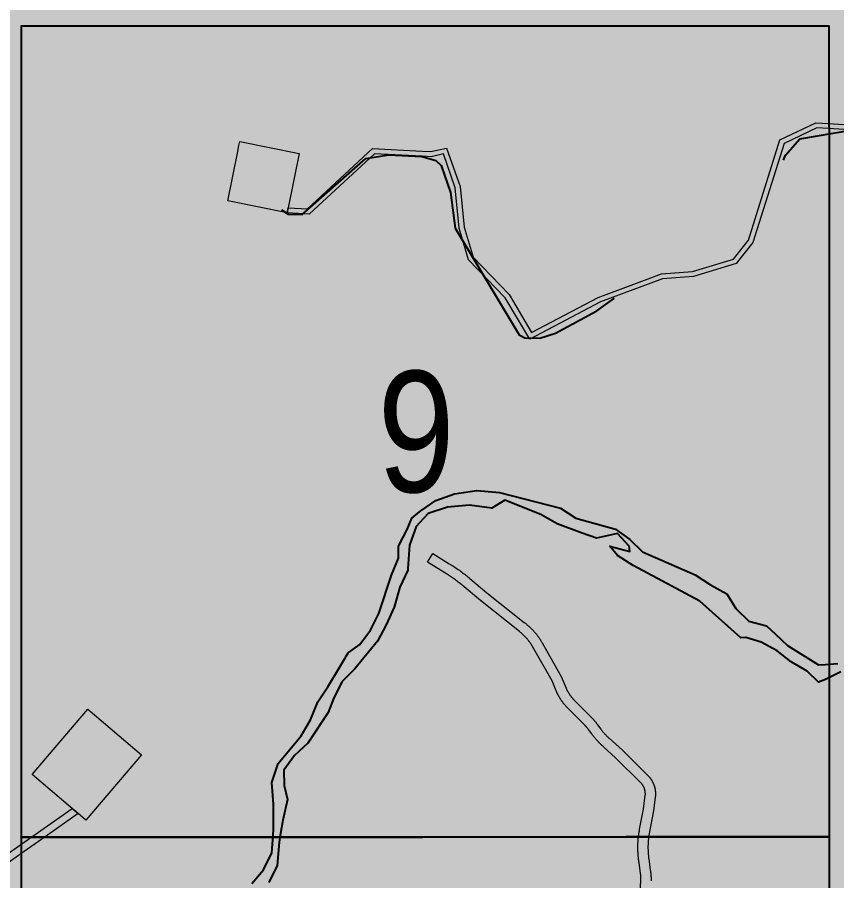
# Model space of a CAD drawing. Extents: x 351064 to 358960, y 6048061 to 6054858.
# Drawn here: x 352869.9 to 352924, y 6050484 to 6050541 of the extents above; entities that cross this region are included whole.
import ezdxf
from ezdxf.enums import TextEntityAlignment as Align

# ---------------------------------------------------------------- set-up
doc = ezdxf.new("R2010")
doc.units = 0
doc.header["$LTSCALE"] = 5
doc.linetypes.add('DASHED2', pattern=[9.525, 6.35, -3.175])
doc.layers.add('AS-ROUTEMAP', color=35, linetype='Continuous', lineweight=0)
doc.layers.add('RoadSeg', color=57, linetype='DASHED2')
doc.layers.add('T-WATER', color=160, linetype='Continuous')
doc.layers.add('ROUTE-MAP-BACKGROUND-H', color=7, linetype='Continuous', true_color=0xf0ebff)
doc.layers.add('Sections', color=7, linetype='Continuous', true_color=0xa75418)
doc.styles.add('120', font='ARIALN.TTF', dxfattribs={"height": 13})

msp = doc.modelspace()

# ---------------------------------------------------------------- hatches: boundary and pattern name
at = {"layer": 'ROUTE-MAP-BACKGROUND-H'}
h = msp.add_hatch(color=256, dxfattribs=at)
h.dxf.hatch_style = 1
h.paths.add_polyline_path([(352109.337, 6051083.716), (353736.796, 6051083.637), (353740.383, 6050432.833), (352105.91, 6050432.833)])

# ---------------------------------------------------------------- linework, layer by layer
at = {"layer": 'AS-ROUTEMAP', "flags": 128}
for points in [[(352924.468, 6050533.616), (352923.462, 6050533.677), (352922.688, 6050533.725), (352920.525, 6050532.704), (352918.471, 6050526.15), (352917.374, 6050524.759), (352914.535, 6050523.894), (352912.49, 6050523.757), (352908.39, 6050522.217), (352903.724, 6050519.765), (352902.094, 6050522.502), (352899.687, 6050525.01), (352899.052, 6050527.104), (352898.801, 6050529.769), (352898.017, 6050532.003), (352897.207, 6050531.82), (352896.62, 6050531.851), (352893.457, 6050532.018), (352889.154, 6050528.024), (352887.69, 6050528.107), (352887.757, 6050528.436), (352889.031, 6050528.365), (352893.333, 6050532.358), (352896.62, 6050532.185), (352897.179, 6050532.155), (352898.233, 6050532.394), (352899.129, 6050529.84), (352899.381, 6050527.169), (352899.983, 6050525.184), (352902.361, 6050522.705), (352903.849, 6050520.207), (352908.254, 6050522.522), (352912.42, 6050524.086), (352914.474, 6050524.224), (352917.177, 6050525.047), (352918.17, 6050526.308), (352920.25, 6050532.943), (352922.624, 6050534.063), (352923.462, 6050534.012), (352924.468, 6050533.95)], [(352911.024, 6050483.005), (352911.07, 6050484.028), (352911.07, 6050484.052), (352911.07, 6050484.077), (352911.07, 6050484.101), (352911.07, 6050484.125), (352911.069, 6050484.149), (352911.068, 6050484.173), (352911.067, 6050484.198), (352911.066, 6050484.222), (352911.065, 6050484.246), (352911.063, 6050484.27), (352911.062, 6050484.294), (352911.06, 6050484.319), (352911.058, 6050484.343), (352911.055, 6050484.367), (352911.053, 6050484.391), (352911.05, 6050484.415), (352911.047, 6050484.439), (352911.044, 6050484.463), (352910.952, 6050485.148), (352910.943, 6050485.2), (352910.935, 6050485.252), (352910.928, 6050485.305), (352910.92, 6050485.357), (352910.914, 6050485.41), (352910.908, 6050485.462), (352910.902, 6050485.515), (352910.896, 6050485.568), (352910.892, 6050485.62), (352910.887, 6050485.673), (352910.883, 6050485.726), (352910.88, 6050485.779), (352910.877, 6050485.831), (352910.874, 6050485.884), (352910.872, 6050485.937), (352910.87, 6050485.99), (352910.869, 6050486.043), (352910.868, 6050486.096), (352910.868, 6050486.149), (352910.868, 6050486.202), (352910.869, 6050486.255), (352910.87, 6050486.308), (352910.871, 6050486.361), (352910.873, 6050486.414), (352910.875, 6050486.466), (352910.878, 6050486.519), (352910.882, 6050486.572), (352910.885, 6050486.625), (352910.89, 6050486.678), (352910.894, 6050486.73), (352910.899, 6050486.783), (352910.905, 6050486.836), (352910.91, 6050486.883), (352910.918, 6050486.941), (352910.924, 6050486.993), (352910.932, 6050487.046), (352910.94, 6050487.098), (352910.948, 6050487.15), (352910.957, 6050487.203), (352910.966, 6050487.255), (352910.976, 6050487.307), (352910.986, 6050487.359), (352911.249, 6050488.686), (352911.36, 6050489.613), (352911.361, 6050489.636), (352911.362, 6050489.659), (352911.363, 6050489.682), (352911.363, 6050489.705), (352911.363, 6050489.737), (352911.361, 6050489.774), (352911.357, 6050489.81), (352911.353, 6050489.847), (352911.349, 6050489.874), (352911.346, 6050489.892), (352911.342, 6050489.91), (352911.338, 6050489.928), (352911.334, 6050489.946), (352911.33, 6050489.964), (352911.325, 6050489.982), (352911.32, 6050489.999), (352911.315, 6050490.017), (352911.309, 6050490.034), (352911.303, 6050490.052), (352911.297, 6050490.069), (352911.29, 6050490.086), (352911.284, 6050490.103), (352911.276, 6050490.12), (352911.269, 6050490.137), (352911.261, 6050490.154), (352911.253, 6050490.17), (352911.245, 6050490.187), (352911.236, 6050490.203), (352911.228, 6050490.219), (352911.219, 6050490.235), (352911.209, 6050490.251), (352911.199, 6050490.267), (352911.189, 6050490.282), (352911.179, 6050490.297), (352911.169, 6050490.312), (352911.158, 6050490.327), (352911.147, 6050490.342), (352911.136, 6050490.357), (352911.124, 6050490.371), (352911.113, 6050490.385), (352911.101, 6050490.399), (352911.088, 6050490.413), (352911.076, 6050490.426), (352911.063, 6050490.44), (352911.05, 6050490.453), (352909.384, 6050492.095), (352908.622, 6050492.794), (352908.589, 6050492.823), (352908.556, 6050492.852), (352908.523, 6050492.881), (352908.491, 6050492.911), (352908.459, 6050492.941), (352908.427, 6050492.971), (352908.395, 6050493.001), (352908.364, 6050493.032), (352908.333, 6050493.063), (352908.302, 6050493.094), (352908.272, 6050493.126), (352908.242, 6050493.157), (352908.212, 6050493.189), (352908.182, 6050493.222), (352908.153, 6050493.254), (352908.123, 6050493.287), (352908.095, 6050493.32), (352908.066, 6050493.353), (352908.038, 6050493.386), (352908.01, 6050493.42), (352907.982, 6050493.454), (352907.955, 6050493.488), (352907.927, 6050493.523), (352907.901, 6050493.557), (352907.874, 6050493.592), (352907.848, 6050493.627), (352907.822, 6050493.662), (352907.796, 6050493.698), (352907.618, 6050493.944), (352907.604, 6050493.964), (352907.588, 6050493.983), (352907.573, 6050494.002), (352907.558, 6050494.021), (352907.542, 6050494.04), (352907.526, 6050494.059), (352907.51, 6050494.078), (352907.494, 6050494.096), (352907.478, 6050494.115), (352907.461, 6050494.133), (352907.445, 6050494.151), (352907.428, 6050494.169), (352907.411, 6050494.187), (352907.394, 6050494.205), (352907.377, 6050494.222), (352906.287, 6050495.325), (352906.265, 6050495.346), (352906.244, 6050495.367), (352906.222, 6050495.388), (352906.201, 6050495.41), (352906.18, 6050495.431), (352906.159, 6050495.453), (352906.139, 6050495.475), (352906.118, 6050495.498), (352906.098, 6050495.52), (352906.078, 6050495.543), (352906.058, 6050495.566), (352906.038, 6050495.588), (352906.019, 6050495.612), (352905.999, 6050495.635), (352905.98, 6050495.658), (352905.961, 6050495.682), (352905.943, 6050495.706), (352905.924, 6050495.73), (352905.906, 6050495.754), (352905.888, 6050495.778), (352905.87, 6050495.802), (352905.852, 6050495.827), (352905.835, 6050495.852), (352905.818, 6050495.877), (352905.801, 6050495.902), (352905.784, 6050495.927), (352905.767, 6050495.952), (352905.751, 6050495.978), (352905.735, 6050496.003), (352905.719, 6050496.029), (352905.703, 6050496.055), (352905.688, 6050496.081), (352905.673, 6050496.107), (352905.658, 6050496.133), (352905.643, 6050496.16), (352905.628, 6050496.186), (352905.614, 6050496.213), (352905.6, 6050496.24), (352905.586, 6050496.266), (352905.573, 6050496.293), (352905.559, 6050496.321), (352905.546, 6050496.348), (352905.533, 6050496.375), (352905.521, 6050496.403), (352905.508, 6050496.43), (352905.496, 6050496.458), (352905.484, 6050496.486), (352905.472, 6050496.514), (352905.201, 6050497.168), (352903.906, 6050499.453), (352903.889, 6050499.48), (352903.872, 6050499.507), (352903.855, 6050499.534), (352903.838, 6050499.561), (352903.821, 6050499.587), (352903.803, 6050499.614), (352903.785, 6050499.64), (352903.767, 6050499.666), (352903.748, 6050499.692), (352903.73, 6050499.718), (352903.711, 6050499.743), (352903.692, 6050499.769), (352903.672, 6050499.794), (352903.653, 6050499.819), (352903.633, 6050499.844), (352903.613, 6050499.869), (352903.593, 6050499.894), (352903.573, 6050499.918), (352903.552, 6050499.942), (352903.531, 6050499.966), (352903.51, 6050499.99), (352903.489, 6050500.014), (352903.467, 6050500.037), (352903.446, 6050500.061), (352903.424, 6050500.084), (352903.402, 6050500.107), (352903.38, 6050500.129), (352903.357, 6050500.152), (352903.335, 6050500.174), (352903.312, 6050500.196), (352903.289, 6050500.218), (352903.266, 6050500.24), (352903.242, 6050500.262), (352903.219, 6050500.283), (352903.195, 6050500.304), (352903.171, 6050500.325), (352903.147, 6050500.346), (352903.123, 6050500.366), (352903.098, 6050500.387), (352903.073, 6050500.407), (352903.049, 6050500.427), (352900.466, 6050502.474), (352899.126, 6050503.603), (352899.065, 6050503.652), (352899.003, 6050503.7), (352898.94, 6050503.748), (352898.877, 6050503.795), (352898.814, 6050503.842), (352898.75, 6050503.888), (352898.686, 6050503.934), (352898.622, 6050503.98), (352898.557, 6050504.024), (352898.492, 6050504.068), (352898.427, 6050504.112), (352898.361, 6050504.155), (352898.295, 6050504.198), (352898.228, 6050504.24), (352896.971, 6050505.028), (352897.326, 6050505.594), (352898.333, 6050504.959), (352898.409, 6050504.914), (352898.484, 6050504.868), (352898.559, 6050504.822), (352898.634, 6050504.775), (352898.708, 6050504.727), (352898.782, 6050504.679), (352898.855, 6050504.63), (352898.928, 6050504.58), (352899.001, 6050504.53), (352899.073, 6050504.48), (352899.145, 6050504.428), (352899.216, 6050504.376), (352899.287, 6050504.324), (352899.357, 6050504.271), (352899.427, 6050504.217), (352899.497, 6050504.163), (352899.566, 6050504.108), (352899.634, 6050504.052), (352899.702, 6050503.996), (352899.77, 6050503.939), (352900.89, 6050502.991), (352903.366, 6050501.026), (352903.396, 6050501.003), (352903.426, 6050500.98), (352903.455, 6050500.957), (352903.484, 6050500.934), (352903.513, 6050500.911), (352903.542, 6050500.887), (352903.571, 6050500.863), (352903.599, 6050500.839), (352903.627, 6050500.815), (352903.655, 6050500.79), (352903.683, 6050500.765), (352903.71, 6050500.74), (352903.737, 6050500.714), (352903.764, 6050500.689), (352903.791, 6050500.663), (352903.818, 6050500.637), (352903.844, 6050500.611), (352903.87, 6050500.584), (352903.896, 6050500.557), (352903.922, 6050500.53), (352903.948, 6050500.503), (352903.973, 6050500.476), (352903.998, 6050500.448), (352904.022, 6050500.42), (352904.047, 6050500.392), (352904.071, 6050500.364), (352904.095, 6050500.335), (352904.119, 6050500.307), (352904.143, 6050500.278), (352904.166, 6050500.249), (352904.189, 6050500.219), (352904.212, 6050500.19), (352904.234, 6050500.16), (352904.256, 6050500.13), (352904.278, 6050500.1), (352904.3, 6050500.07), (352904.322, 6050500.039), (352904.343, 6050500.009), (352904.364, 6050499.978), (352904.384, 6050499.947), (352904.405, 6050499.916), (352904.425, 6050499.884), (352904.445, 6050499.853), (352904.464, 6050499.821), (352904.484, 6050499.789), (352904.503, 6050499.757), (352904.522, 6050499.725), (352904.54, 6050499.693), (352905.803, 6050497.461), (352906.122, 6050496.696), (352906.132, 6050496.674), (352906.142, 6050496.652), (352906.152, 6050496.63), (352906.163, 6050496.609), (352906.173, 6050496.587), (352906.184, 6050496.565), (352906.195, 6050496.544), (352906.207, 6050496.523), (352906.218, 6050496.501), (352906.23, 6050496.48), (352906.241, 6050496.459), (352906.253, 6050496.438), (352906.266, 6050496.417), (352906.278, 6050496.397), (352906.29, 6050496.376), (352906.303, 6050496.356), (352906.316, 6050496.335), (352906.329, 6050496.315), (352906.342, 6050496.295), (352906.356, 6050496.275), (352906.369, 6050496.255), (352906.383, 6050496.235), (352906.397, 6050496.215), (352906.411, 6050496.196), (352906.425, 6050496.176), (352906.44, 6050496.157), (352906.454, 6050496.137), (352906.469, 6050496.118), (352906.484, 6050496.099), (352906.499, 6050496.081), (352906.514, 6050496.062), (352906.529, 6050496.043), (352906.545, 6050496.025), (352906.561, 6050496.006), (352906.576, 6050495.988), (352906.592, 6050495.97), (352906.608, 6050495.952), (352906.625, 6050495.934), (352906.641, 6050495.917), (352906.658, 6050495.899), (352906.675, 6050495.882), (352906.692, 6050495.865), (352907.781, 6050494.762), (352907.802, 6050494.742), (352907.824, 6050494.721), (352907.845, 6050494.7), (352907.866, 6050494.679), (352907.886, 6050494.657), (352907.907, 6050494.636), (352907.927, 6050494.614), (352907.948, 6050494.592), (352907.968, 6050494.57), (352907.987, 6050494.548), (352908.007, 6050494.526), (352908.026, 6050494.503), (352908.046, 6050494.48), (352908.065, 6050494.457), (352908.084, 6050494.434), (352908.102, 6050494.411), (352908.121, 6050494.388), (352908.139, 6050494.364), (352908.157, 6050494.341), (352908.175, 6050494.317), (352908.192, 6050494.293), (352908.21, 6050494.269), (352908.416, 6050493.984), (352908.439, 6050493.954), (352908.463, 6050493.923), (352908.487, 6050493.893), (352908.511, 6050493.863), (352908.536, 6050493.833), (352908.561, 6050493.803), (352908.586, 6050493.774), (352908.611, 6050493.745), (352908.637, 6050493.716), (352908.663, 6050493.687), (352908.689, 6050493.658), (352908.715, 6050493.63), (352908.742, 6050493.602), (352908.768, 6050493.574), (352908.795, 6050493.546), (352908.823, 6050493.519), (352908.85, 6050493.492), (352908.878, 6050493.465), (352908.906, 6050493.438), (352908.934, 6050493.412), (352908.963, 6050493.385), (352909.845, 6050492.581), (352911.481, 6050490.966), (352911.492, 6050490.956), (352911.503, 6050490.945), (352911.514, 6050490.935), (352911.524, 6050490.924), (352911.535, 6050490.914), (352911.545, 6050490.903), (352911.556, 6050490.892), (352911.566, 6050490.881), (352911.576, 6050490.87), (352911.587, 6050490.859), (352911.597, 6050490.847), (352911.607, 6050490.836), (352911.616, 6050490.825), (352911.626, 6050490.813), (352911.636, 6050490.802), (352911.645, 6050490.79), (352911.655, 6050490.778), (352911.664, 6050490.767), (352911.673, 6050490.755), (352911.682, 6050490.743), (352911.691, 6050490.731), (352911.7, 6050490.718), (352911.709, 6050490.706), (352911.718, 6050490.694), (352911.727, 6050490.682), (352911.735, 6050490.669), (352911.743, 6050490.657), (352911.752, 6050490.644), (352911.76, 6050490.631), (352911.772, 6050490.612), (352911.787, 6050490.587), (352911.803, 6050490.561), (352911.817, 6050490.534), (352911.832, 6050490.508), (352911.846, 6050490.481), (352911.859, 6050490.454), (352911.872, 6050490.427), (352911.884, 6050490.399), (352911.896, 6050490.372), (352911.908, 6050490.344), (352911.919, 6050490.316), (352911.929, 6050490.288), (352911.939, 6050490.259), (352911.948, 6050490.231), (352911.958, 6050490.202), (352911.966, 6050490.173), (352911.974, 6050490.144), (352911.981, 6050490.115), (352911.988, 6050490.085), (352911.995, 6050490.056), (352912.001, 6050490.026), (352912.005, 6050490.004), (352912.009, 6050489.982), (352912.013, 6050489.952), (352912.018, 6050489.922), (352912.021, 6050489.892), (352912.024, 6050489.862), (352912.027, 6050489.832), (352912.028, 6050489.81), (352912.03, 6050489.787), (352912.031, 6050489.757), (352912.032, 6050489.727), (352912.032, 6050489.697), (352912.032, 6050489.667), (352912.031, 6050489.637), (352912.029, 6050489.607), (352912.027, 6050489.577), (352912.025, 6050489.547), (352912.022, 6050489.517), (352912.02, 6050489.494), (352911.91, 6050488.581), (352911.613, 6050487.075), (352911.606, 6050487.028), (352911.598, 6050486.981), (352911.591, 6050486.934), (352911.584, 6050486.877), (352911.579, 6050486.839), (352911.573, 6050486.792), (352911.568, 6050486.744), (352911.563, 6050486.697), (352911.558, 6050486.649), (352911.554, 6050486.602), (352911.551, 6050486.554), (352911.547, 6050486.507), (352911.545, 6050486.459), (352911.542, 6050486.412), (352911.54, 6050486.364), (352911.539, 6050486.316), (352911.537, 6050486.268), (352911.537, 6050486.221), (352911.536, 6050486.173), (352911.537, 6050486.125), (352911.537, 6050486.078), (352911.538, 6050486.03), (352911.539, 6050485.982), (352911.541, 6050485.935), (352911.543, 6050485.887), (352911.546, 6050485.839), (352911.549, 6050485.792), (352911.552, 6050485.744), (352911.556, 6050485.697), (352911.56, 6050485.649), (352911.565, 6050485.602), (352911.57, 6050485.554), (352911.576, 6050485.507), (352911.581, 6050485.459), (352911.588, 6050485.412), (352911.691, 6050484.653), (352911.696, 6050484.623), (352911.7, 6050484.594), (352911.704, 6050484.565), (352911.708, 6050484.536), (352911.712, 6050484.506), (352911.716, 6050484.477), (352911.719, 6050484.448), (352911.722, 6050484.418), (352911.725, 6050484.389), (352911.727, 6050484.36), (352911.729, 6050484.33), (352911.732, 6050484.301), (352911.733, 6050484.271), (352911.735, 6050484.242), (352911.736, 6050484.212), (352911.737, 6050484.183), (352911.738, 6050484.153), (352911.738, 6050484.124), (352911.739, 6050484.094), (352911.739, 6050484.065), (352911.738, 6050484.035), (352911.738, 6050484.006), (352911.737, 6050483.976), (352911.736, 6050483.947)], [(352869.097, 6050485.653), (352870.103, 6050486.357), (352870.834, 6050486.869), (352873.497, 6050488.732), (352873.889, 6050488.397), (352871.706, 6050486.869), (352870.103, 6050485.747), (352869.097, 6050485.043)]]:
    msp.add_lwpolyline(points, dxfattribs=at)
for points in [[(352887.757, 6050528.436), (352887.69, 6050528.107), (352885.73, 6050528.504), (352883.771, 6050528.901), (352884.409, 6050532.052), (352884.512, 6050532.56), (352884.531, 6050532.655), (352884.565, 6050532.82), (352888.484, 6050532.026), (352887.757, 6050528.436)], [(352878.07, 6050492.277), (352874.396, 6050487.965), (352873.889, 6050488.397), (352873.497, 6050488.732), (352873.234, 6050488.956), (352870.845, 6050490.99), (352874.519, 6050495.303), (352878.07, 6050492.277)]]:
    msp.add_lwpolyline(points, close=True, dxfattribs=at)
at = {"layer": 'RoadSeg', "flags": 128}
msp.add_lwpolyline([(352887.315, 6050528.304), (352887.757, 6050528.016), (352888.691, 6050528.009), (352892.888, 6050531.696), (352894.415, 6050531.939), (352896.586, 6050531.834), (352897.527, 6050531.56), (352897.87, 6050531.237), (352898.487, 6050529.453), (352898.787, 6050527.094), (352903.022, 6050520.044), (352903.394, 6050519.855), (352904.395, 6050519.817), (352905.42, 6050520.146), (352908.146, 6050521.623), (352909.387, 6050522.525), (352911.628, 6050523.456), (352914.122, 6050523.726), (352916.573, 6050524.329), (352917.481, 6050525.222), (352918.527, 6050527.152), (352920.626, 6050531.914), (352921.562, 6050533.007), (352924.948, 6050533.57), (352925.987, 6050533.366), (352928.825, 6050533.246), (352934.458, 6050534.539), (352939.365, 6050534.344), (352941.406, 6050534.102), (352942.07, 6050534.221), (352942.66, 6050534.571), (352943.079, 6050535.083), (352943.54, 6050536.464), (352943.513, 6050537.43), (352942.878, 6050538.646), (352941.609, 6050539.91), (352940.824, 6050540.522), (352939.335, 6050541.313), (352935.184, 6050543.063), (352929.59, 6050545.106), (352928.203, 6050545.8), (352923.819, 6050547.543), (352923.002, 6050548.121), (352919.341, 6050557.287), (352917.491, 6050562.57), (352913.907, 6050571.406), (352900.139, 6050603.063)], dxfattribs=at)
at = {"layer": 'Sections', "flags": 128}
for points in [[(352923.503, 6050500.262), (352923.505, 6050486.857), (352910.08, 6050486.854), (352896.654, 6050486.851), (352883.229, 6050486.848), (352870.139, 6050486.846), (352870.141, 6050500.25), (352870.144, 6050513.654), (352870.146, 6050527.059), (352870.149, 6050540.463), (352883.235, 6050540.466), (352896.655, 6050540.47), (352910.076, 6050540.473), (352923.497, 6050540.477), (352923.499, 6050527.072), (352923.501, 6050513.667)], [(352923.512, 6050446.642), (352923.514, 6050433.572), (352910.084, 6050433.57), (352896.654, 6050433.568), (352883.224, 6050433.566), (352870.129, 6050433.564), (352870.131, 6050446.633), (352870.134, 6050460.037), (352870.136, 6050473.441), (352870.139, 6050486.846), (352883.229, 6050486.848), (352896.654, 6050486.851), (352910.08, 6050486.854), (352923.505, 6050486.857), (352923.507, 6050473.452), (352923.51, 6050460.047)]]:
    msp.add_lwpolyline(points, close=True, dxfattribs=at)
at = {"layer": 'T-WATER', "flags": 128}
for points in [[(352885.366, 6050483.77), (352886.129, 6050484.679), (352886.682, 6050485.811), (352886.761, 6050486.958), (352886.791, 6050487.39), (352886.801, 6050489.025), (352886.681, 6050490.451), (352887.104, 6050491.711), (352888.618, 6050493.535), (352889.233, 6050494.593), (352889.717, 6050495.779), (352890.392, 6050496.784), (352891.146, 6050498.05), (352891.729, 6050499.029), (352892.489, 6050499.566), (352893.2, 6050500.514), (352893.755, 6050501.629), (352894.593, 6050504.156), (352895.047, 6050505.286), (352895.05, 6050506.069), (352895.618, 6050507.174), (352895.929, 6050507.922), (352896.434, 6050508.342), (352896.523, 6050508.416), (352897.508, 6050509.094), (352898.75, 6050509.529), (352900.226, 6050509.745), (352901.732, 6050509.628), (352905.754, 6050508.59), (352906.776, 6050507.93), (352909.399, 6050507.205), (352910.347, 6050506.506), (352911.173, 6050505.699), (352914.663, 6050504.183), (352915.665, 6050503.511), (352916.748, 6050502.926), (352917.349, 6050501.948), (352918.197, 6050501.122), (352919.367, 6050500.801), (352919.958, 6050500.269), (352920.75, 6050499.509), (352922.805, 6050498.232), (352923.274, 6050498.262), (352924.085, 6050498.315)], [(352924.279, 6050497.771), (352923.274, 6050497.268), (352923.258, 6050497.26), (352922.798, 6050497.091), (352922.055, 6050497.806), (352920.997, 6050498.434), (352920.083, 6050499.153), (352919.007, 6050499.733), (352918.011, 6050500.045), (352917.678, 6050500.019), (352914.967, 6050502.449), (352910.559, 6050504.806), (352909.522, 6050505.454), (352909.025, 6050506.066), (352910.346, 6050505.724), (352910.296, 6050506.082), (352909.514, 6050506.915), (352908.138, 6050506.599), (352907.181, 6050506.932), (352905.545, 6050507.557), (352904.467, 6050508.166), (352902.078, 6050509.11), (352901.209, 6050508.583), (352899.745, 6050508.789), (352898.282, 6050508.657), (352897.015, 6050508.245), (352896.434, 6050507.609), (352896.214, 6050507.369), (352895.771, 6050506.143), (352895.675, 6050504.608), (352895.671, 6050504.482), (352895.133, 6050503.357), (352894.757, 6050502.046), (352894.246, 6050500.873), (352893.658, 6050499.806), (352892.156, 6050497.966), (352891.33, 6050497.136), (352891.302, 6050497.082), (352890.776, 6050496.048), (352890.398, 6050495.092), (352889.055, 6050493.048), (352888.171, 6050492.233), (352887.472, 6050491.277), (352887.497, 6050490.246), (352887.715, 6050489.328), (352887.398, 6050487.966), (352887.239, 6050486.958), (352887.169, 6050486.515), (352887.032, 6050484.978), (352886.477, 6050483.855)]]:
    msp.add_lwpolyline(points, dxfattribs=at)

# ---------------------------------------------------------------- texts
at = {"layer": 'RoadSeg', "style": '120'}
msp.add_text('9', height=8.002, dxfattribs=at).set_placement((352896.219, 6050513.652), align=Align.MIDDLE_CENTER)

doc.saveas('drawing.dxf')
